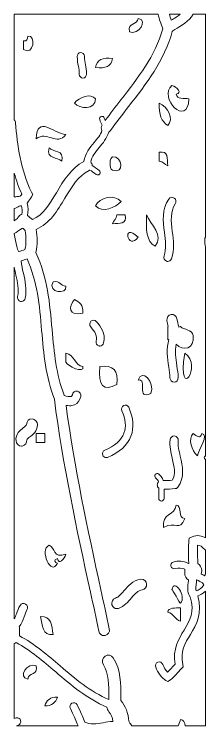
# Model space of a CAD drawing. Header units: inches. Extents: x 0.8 to 14.2, y -17.5 to -0.5.
# Drawn here: x 1.043 to 1.743, y -3.244 to -0.692 of the extents above; entities that cross this region are included whole.
import ezdxf

# ---------------------------------------------------------------- set-up
doc = ezdxf.new("R2010")
doc.units = ezdxf.units.IN
doc.header["$MEASUREMENT"] = 0
doc.layers.add('Layer 1', color=7, linetype='Continuous')

# ---------------------------------------------------------------- blocks, each defined once
blk = doc.blocks.new('block 32')
at = {"layer": 'Layer 1', "lineweight": 0}
for points, knots in [([(1.066, -3.2256), (1.068, -3.2328), (1.0637, -3.2402), (1.0569, -3.2422), (1.0551, -3.2427), (1.0533, -3.2434), (1.0515, -3.244), (1.0515, -3.244), (1.2718, -3.244), (1.2718, -3.244), (1.2718, -3.244), (1.2687, -3.2367), (1.2687, -3.2367), (1.2628, -3.2221), (1.256, -3.2056), (1.2442, -3.1824), (1.2405, -3.1754), (1.243, -3.1667), (1.2497, -3.163), (1.256, -3.1594), (1.2645, -3.1618), (1.2681, -3.1688), (1.2805, -3.1931), (1.2876, -3.2103), (1.2937, -3.2254), (1.2937, -3.2254), (1.2959, -3.2306), (1.2959, -3.2306), (1.3151, -3.241), (1.3365, -3.2371), (1.3612, -3.2329), (1.3728, -3.2309), (1.3847, -3.2288), (1.3967, -3.2282), (1.395, -3.2145), (1.39, -3.2021), (1.3822, -3.1935), (1.378, -3.1887), (1.3756, -3.1828), (1.3748, -3.1767), (1.3041, -3.1472), (1.2469, -3.0984), (1.1916, -3.0509), (1.1453, -3.0111), (1.1011, -2.9734), (1.0498, -2.9459), (1.0477, -2.9471), (1.0454, -2.9479), (1.0431, -2.9484), (1.0431, -2.9484), (1.0431, -3.2182), (1.0431, -3.2182), (1.0455, -3.2174), (1.0479, -3.2165), (1.0504, -3.2158), (1.0572, -3.2141), (1.0643, -3.2183), (1.066, -3.2256)], [0, 0, 0, 0, 1, 1, 1, 2, 2, 2, 3, 3, 3, 4, 4, 4, 5, 5, 5, 6, 6, 6, 7, 7, 7, 8, 8, 8, 9, 9, 9, 10, 10, 10, 11, 11, 11, 12, 12, 12, 13, 13, 13, 14, 14, 14, 15, 15, 15, 16, 16, 16, 17, 17, 17, 18, 18, 18, 19, 19, 19, 19]), ([(1.1219, -3.0288), (1.1302, -3.0643), (1.0928, -3.0516), (1.0916, -3.0768), (1.0537, -3.0704), (1.0906, -3.0148), (1.1219, -3.0288)], [0, 0, 0, 0, 1, 1, 1, 2, 2, 2, 2]), ([(1.198, -3.1409), (1.1911, -3.1605), (1.1784, -3.1737), (1.1523, -3.1729), (1.1589, -3.1532), (1.1716, -3.14), (1.198, -3.1409)], [0, 0, 0, 0, 1, 1, 1, 2, 2, 2, 2])]:
    blk.add_open_spline(points, degree=3, knots=knots, dxfattribs=at)
blk = doc.blocks.new('block 36')
at = {"layer": 'Layer 1', "lineweight": 0}
for points, knots in [([(1.1051, -1.3308), (1.1051, -1.3308), (1.1092, -1.3393), (1.1092, -1.3393), (1.1092, -1.3393), (1.1048, -1.3476), (1.1048, -1.3476), (1.101, -1.3551), (1.0959, -1.3612), (1.0901, -1.3683), (1.0901, -1.3683), (1.0888, -1.3699), (1.0888, -1.3699), (1.0932, -1.3846), (1.0931, -1.3998), (1.091, -1.4144), (1.0963, -1.418), (1.1021, -1.4228), (1.1085, -1.4286), (1.1464, -1.4123), (1.1696, -1.3735), (1.1941, -1.3323), (1.2197, -1.289), (1.2464, -1.2443), (1.2926, -1.2208), (1.2964, -1.1916), (1.3135, -1.171), (1.329, -1.1525), (1.3408, -1.1386), (1.3519, -1.1253), (1.3573, -1.1091), (1.354, -1.1033), (1.3541, -1.0961), (1.3575, -1.0901), (1.3542, -1.084), (1.3512, -1.0776), (1.3491, -1.0699), (1.3479, -1.0651), (1.3505, -1.0601), (1.355, -1.0588), (1.3597, -1.0575), (1.3643, -1.0602), (1.3655, -1.065), (1.3663, -1.0681), (1.3676, -1.0708), (1.3688, -1.0736), (1.3868, -1.0486), (1.4061, -1.0238), (1.425, -0.9996), (1.4857, -0.9218), (1.5485, -0.8411), (1.5748, -0.7447), (1.5682, -0.727), (1.5627, -0.7096), (1.5579, -0.6923), (1.5579, -0.6923), (1.0431, -0.6923), (1.0431, -0.6923), (1.0431, -0.6923), (1.0431, -1.0712), (1.0431, -1.0712), (1.0456, -1.0741), (1.0473, -1.0778), (1.0477, -1.0819), (1.0541, -1.1609), (1.066, -1.2522), (1.1051, -1.3308)], [0, 0, 0, 0, 1, 1, 1, 2, 2, 2, 3, 3, 3, 4, 4, 4, 5, 5, 5, 6, 6, 6, 7, 7, 7, 8, 8, 8, 9, 9, 9, 10, 10, 10, 11, 11, 11, 12, 12, 12, 13, 13, 13, 14, 14, 14, 15, 15, 15, 16, 16, 16, 17, 17, 17, 18, 18, 18, 19, 19, 19, 20, 20, 20, 21, 21, 21, 22, 22, 22, 22]), ([(1.4865, -0.7072), (1.5242, -0.7137), (1.4873, -0.7693), (1.4562, -0.7552), (1.4476, -0.7197), (1.485, -0.7325), (1.4865, -0.7072)], [0, 0, 0, 0, 1, 1, 1, 2, 2, 2, 2]), ([(1.0764, -0.7873), (1.0892, -0.7902), (1.0906, -0.781), (1.0916, -0.7712), (1.121, -0.7649), (1.1138, -0.8442), (1.0764, -0.8193), (1.0764, -0.8193), (1.0764, -0.7873), (1.0764, -0.7873)], [0, 0, 0, 0, 1, 1, 1, 2, 2, 2, 3, 3, 3, 3]), ([(1.2809, -0.8298), (1.2869, -0.8288), (1.294, -0.8353), (1.2943, -0.8428), (1.2949, -0.8554), (1.2965, -0.8648), (1.2982, -0.874), (1.2999, -0.8839), (1.3018, -0.8942), (1.3018, -0.9073), (1.3021, -0.9148), (1.2963, -0.9209), (1.289, -0.921), (1.2819, -0.921), (1.2761, -0.915), (1.276, -0.9074), (1.276, -0.8968), (1.2746, -0.8885), (1.2727, -0.879), (1.2709, -0.8694), (1.269, -0.8585), (1.2686, -0.8439), (1.2682, -0.8364), (1.2738, -0.83), (1.2809, -0.8298)], [0, 0, 0, 0, 1, 1, 1, 2, 2, 2, 3, 3, 3, 4, 4, 4, 5, 5, 5, 6, 6, 6, 7, 7, 7, 8, 8, 8, 8]), ([(1.3954, -0.8513), (1.3916, -0.8795), (1.3691, -0.8878), (1.3346, -0.8834), (1.3382, -0.8552), (1.3607, -0.8468), (1.3954, -0.8513)], [0, 0, 0, 0, 1, 1, 1, 2, 2, 2, 2]), ([(1.3346, -0.9954), (1.333, -1.0362), (1.2779, -1.0332), (1.2585, -1.0113), (1.2773, -0.9886), (1.3165, -0.9751), (1.3346, -0.9954)], [0, 0, 0, 0, 1, 1, 1, 2, 2, 2, 2]), ([(1.2283, -1.1235), (1.1955, -1.1674), (1.1585, -1.1075), (1.1219, -1.1395), (1.1255, -1.0513), (1.1841, -1.1208), (1.2283, -1.1235)], [0, 0, 0, 0, 1, 1, 1, 2, 2, 2, 2]), ([(1.2131, -1.2195), (1.1989, -1.2024), (1.1571, -1.2146), (1.1676, -1.1715), (1.1817, -1.1886), (1.2235, -1.1765), (1.2131, -1.2195)], [0, 0, 0, 0, 1, 1, 1, 2, 2, 2, 2])]:
    blk.add_open_spline(points, degree=3, knots=knots, dxfattribs=at)
blk = doc.blocks.new('block 42')
at = {"layer": 'Layer 1', "lineweight": 0}
blk.add_lwpolyline([(1.1523, -2.1962), (1.1523, -2.2283), (1.1219, -2.2283), (1.1219, -2.1962), (1.1523, -2.1962)], dxfattribs=at)
for points, knots in [([(1.0638, -2.8126), (1.0681, -2.8054), (1.0771, -2.8031), (1.0839, -2.8075), (1.0909, -2.812), (1.0931, -2.8214), (1.0887, -2.8288), (1.0845, -2.8361), (1.0812, -2.8447), (1.0781, -2.8537), (1.0737, -2.8653), (1.0689, -2.8779), (1.0612, -2.8893), (1.0614, -2.8904), (1.0615, -2.8916), (1.0615, -2.8927), (1.0615, -2.8927), (1.0615, -2.9213), (1.0615, -2.9213), (1.1157, -2.9503), (1.1627, -2.9905), (1.2081, -3.0295), (1.2611, -3.075), (1.3158, -3.1217), (1.3816, -3.1499), (1.3816, -3.1471), (1.3817, -3.1443), (1.3817, -3.1415), (1.3821, -3.098), (1.3826, -3.0568), (1.3625, -3.0253), (1.3559, -3.0151), (1.3585, -3.0012), (1.3682, -2.9943), (1.378, -2.9874), (1.3911, -2.99), (1.3978, -3.0003), (1.4253, -3.0433), (1.4247, -3.0958), (1.4243, -3.142), (1.4242, -3.1457), (1.4243, -3.1494), (1.4242, -3.1531), (1.4413, -3.1727), (1.4517, -3.1992), (1.4538, -3.228), (1.4545, -3.2293), (1.4552, -3.2305), (1.4558, -3.232), (1.4568, -3.2344), (1.4606, -3.2398), (1.4637, -3.244), (1.4637, -3.244), (1.6296, -3.244), (1.6296, -3.244), (1.6332, -3.2359), (1.6365, -3.228), (1.6384, -3.2209), (1.6489, -3.223), (1.654, -3.2321), (1.6557, -3.244), (1.6557, -3.244), (1.7279, -3.244), (1.7279, -3.244), (1.7279, -3.244), (1.7279, -2.7609), (1.7279, -2.7609), (1.7191, -2.7698), (1.7089, -2.7752), (1.7, -2.7783), (1.7192, -2.8415), (1.6951, -2.8812), (1.6739, -2.9164), (1.6547, -2.9478), (1.6367, -2.9775), (1.6466, -3.0246), (1.6466, -3.0246), (1.6483, -3.0327), (1.6483, -3.0327), (1.6483, -3.0327), (1.6422, -3.0383), (1.6422, -3.0383), (1.6387, -3.0416), (1.6348, -3.0463), (1.6303, -3.0513), (1.621, -3.0621), (1.6104, -3.0743), (1.5991, -3.0811), (1.5991, -3.0811), (1.5927, -3.0849), (1.5927, -3.0849), (1.5927, -3.0849), (1.5863, -3.0814), (1.5863, -3.0814), (1.5723, -3.0739), (1.5571, -3.0539), (1.5499, -3.0339), (1.5472, -3.0266), (1.5506, -3.0184), (1.5576, -3.0156), (1.5647, -3.0128), (1.5723, -3.0166), (1.5749, -3.0238), (1.5788, -3.0345), (1.586, -3.0451), (1.5925, -3.0515), (1.5983, -3.0462), (1.6047, -3.0389), (1.6104, -3.0323), (1.6135, -3.0289), (1.6162, -3.0256), (1.6189, -3.0228), (1.6101, -2.9687), (1.6318, -2.9329), (1.6511, -2.9011), (1.6725, -2.8661), (1.6908, -2.8356), (1.6728, -2.7821), (1.6723, -2.7814), (1.6718, -2.7808), (1.6714, -2.7801), (1.6621, -2.7626), (1.6643, -2.7447), (1.6669, -2.7242), (1.667, -2.723), (1.6671, -2.7217), (1.6673, -2.7206), (1.659, -2.716), (1.6536, -2.7078), (1.6536, -2.6965), (1.6536, -2.6965), (1.6536, -2.6886), (1.6536, -2.6886), (1.6536, -2.6866), (1.6538, -2.6847), (1.6541, -2.6828), (1.6442, -2.6784), (1.6322, -2.6762), (1.6189, -2.6804), (1.6126, -2.6822), (1.6061, -2.6786), (1.6044, -2.672), (1.6025, -2.6656), (1.606, -2.6587), (1.6121, -2.6567), (1.6301, -2.651), (1.6491, -2.6531), (1.6669, -2.662), (1.6673, -2.6617), (1.6677, -2.6616), (1.668, -2.6614), (1.6679, -2.6551), (1.6676, -2.6489), (1.6673, -2.6426), (1.6666, -2.6223), (1.6659, -2.6012), (1.6686, -2.5807), (1.6686, -2.5807), (1.6697, -2.5711), (1.6697, -2.5711), (1.6697, -2.5711), (1.6783, -2.5673), (1.6783, -2.5673), (1.699, -2.5582), (1.715, -2.5625), (1.7279, -2.5704), (1.7279, -2.5704), (1.7279, -2.2893), (1.7279, -2.2893), (1.7226, -2.2852), (1.7215, -2.2796), (1.7279, -2.2761), (1.7279, -2.2761), (1.7279, -1.5275), (1.7279, -1.5275), (1.7264, -1.5187), (1.7253, -1.5095), (1.7251, -1.5001), (1.725, -1.497), (1.7262, -1.4942), (1.7279, -1.492), (1.7279, -1.492), (1.7279, -0.6923), (1.7279, -0.6923), (1.7279, -0.6923), (1.6839, -0.6923), (1.6839, -0.6923), (1.668, -0.718), (1.6419, -0.7335), (1.6179, -0.7474), (1.6179, -0.7474), (1.6108, -0.7516), (1.6108, -0.7516), (1.6103, -0.7525), (1.6097, -0.7533), (1.609, -0.7542), (1.5808, -0.8583), (1.5155, -0.9422), (1.4523, -1.0233), (1.429, -1.0532), (1.4069, -1.0814), (1.3867, -1.1105), (1.3853, -1.1126), (1.3834, -1.1142), (1.3815, -1.1154), (1.3746, -1.1376), (1.3604, -1.1547), (1.3476, -1.1699), (1.3332, -1.1871), (1.3205, -1.2024), (1.3174, -1.223), (1.3186, -1.2245), (1.3197, -1.2261), (1.3205, -1.228), (1.3215, -1.2303), (1.3219, -1.2327), (1.322, -1.235), (1.3298, -1.2397), (1.3386, -1.2454), (1.3474, -1.2523), (1.3513, -1.2553), (1.3519, -1.261), (1.3491, -1.2651), (1.3474, -1.2674), (1.3448, -1.2687), (1.3421, -1.2687), (1.3403, -1.2687), (1.3385, -1.2682), (1.337, -1.2669), (1.329, -1.2606), (1.3209, -1.2553), (1.3138, -1.2511), (1.313, -1.2516), (1.3123, -1.2524), (1.3114, -1.2528), (1.2724, -1.2709), (1.2491, -1.3105), (1.2242, -1.3523), (1.1977, -1.3972), (1.1702, -1.4434), (1.1214, -1.4639), (1.1256, -1.4905), (1.1272, -1.5185), (1.1199, -1.547), (1.1621, -1.6339), (1.1705, -1.7301), (1.1786, -1.8232), (1.186, -1.9066), (1.1931, -1.9853), (1.2219, -2.0579), (1.2221, -2.0584), (1.2222, -2.0589), (1.2224, -2.0594), (1.231, -2.0632), (1.2414, -2.0652), (1.2471, -2.0627), (1.2488, -2.0621), (1.2502, -2.0611), (1.2512, -2.0569), (1.2528, -2.0481), (1.2606, -2.0423), (1.2693, -2.0442), (1.2776, -2.046), (1.283, -2.0546), (1.2813, -2.0634), (1.2787, -2.0774), (1.2704, -2.0879), (1.2585, -2.093), (1.2528, -2.0954), (1.2469, -2.0963), (1.2405, -2.0963), (1.2365, -2.0963), (1.2325, -2.0958), (1.2285, -2.0951), (1.2579, -2.3162), (1.3063, -2.5397), (1.3532, -2.7561), (1.3634, -2.803), (1.3735, -2.8497), (1.3836, -2.8963), (1.3858, -2.9072), (1.3795, -2.9179), (1.3691, -2.9203), (1.3677, -2.9207), (1.3662, -2.9208), (1.365, -2.9208), (1.3562, -2.9208), (1.3483, -2.9145), (1.3463, -2.9051), (1.3364, -2.8586), (1.3263, -2.8118), (1.3161, -2.765), (1.2669, -2.5386), (1.216, -2.3044), (1.1868, -2.0723), (1.156, -1.9943), (1.1483, -1.9092), (1.1412, -1.8269), (1.1333, -1.7354), (1.1256, -1.6487), (1.0888, -1.57), (1.0823, -1.5723), (1.0759, -1.5745), (1.0694, -1.5767), (1.0694, -1.5767), (1.0679, -1.5772), (1.0679, -1.5772), (1.069, -1.5915), (1.0723, -1.6059), (1.0757, -1.621), (1.0822, -1.6493), (1.0889, -1.6785), (1.0822, -1.711), (1.0809, -1.7178), (1.0752, -1.7225), (1.0687, -1.7225), (1.0678, -1.7225), (1.0668, -1.7224), (1.0658, -1.7221), (1.0583, -1.7204), (1.0536, -1.7127), (1.0552, -1.7048), (1.0605, -1.6788), (1.0549, -1.6541), (1.0489, -1.6279), (1.0467, -1.6186), (1.0447, -1.6092), (1.0431, -1.5996), (1.0431, -1.5996), (1.0431, -2.8609), (1.0431, -2.8609), (1.0458, -2.8552), (1.0484, -2.8492), (1.0509, -2.8425), (1.0545, -2.8326), (1.0583, -2.8224), (1.0638, -2.8126)], [0, 0, 0, 0, 1, 1, 1, 2, 2, 2, 3, 3, 3, 4, 4, 4, 5, 5, 5, 6, 6, 6, 7, 7, 7, 8, 8, 8, 9, 9, 9, 10, 10, 10, 11, 11, 11, 12, 12, 12, 13, 13, 13, 14, 14, 14, 15, 15, 15, 16, 16, 16, 17, 17, 17, 18, 18, 18, 19, 19, 19, 20, 20, 20, 21, 21, 21, 22, 22, 22, 23, 23, 23, 24, 24, 24, 25, 25, 25, 26, 26, 26, 27, 27, 27, 28, 28, 28, 29, 29, 29, 30, 30, 30, 31, 31, 31, 32, 32, 32, 33, 33, 33, 34, 34, 34, 35, 35, 35, 36, 36, 36, 37, 37, 37, 38, 38, 38, 39, 39, 39, 40, 40, 40, 41, 41, 41, 42, 42, 42, 43, 43, 43, 44, 44, 44, 45, 45, 45, 46, 46, 46, 47, 47, 47, 48, 48, 48, 49, 49, 49, 50, 50, 50, 51, 51, 51, 52, 52, 52, 53, 53, 53, 54, 54, 54, 55, 55, 55, 56, 56, 56, 57, 57, 57, 58, 58, 58, 59, 59, 59, 60, 60, 60, 61, 61, 61, 62, 62, 62, 63, 63, 63, 64, 64, 64, 65, 65, 65, 66, 66, 66, 67, 67, 67, 68, 68, 68, 69, 69, 69, 70, 70, 70, 71, 71, 71, 72, 72, 72, 73, 73, 73, 74, 74, 74, 75, 75, 75, 76, 76, 76, 77, 77, 77, 78, 78, 78, 79, 79, 79, 80, 80, 80, 81, 81, 81, 82, 82, 82, 83, 83, 83, 84, 84, 84, 85, 85, 85, 86, 86, 86, 87, 87, 87, 88, 88, 88, 89, 89, 89, 90, 90, 90, 91, 91, 91, 92, 92, 92, 93, 93, 93, 94, 94, 94, 95, 95, 95, 96, 96, 96, 97, 97, 97, 98, 98, 98, 99, 99, 99, 100, 100, 100, 101, 101, 101, 102, 102, 102, 103, 103, 103, 104, 104, 104, 105, 105, 105, 106, 106, 106, 107, 107, 107, 108, 108, 108, 109, 109, 109, 110, 110, 110, 111, 111, 111, 112, 112, 112, 112]), ([(1.608, -0.9474), (1.6254, -0.9531), (1.6465, -0.9755), (1.6232, -0.9794), (1.6256, -0.9981), (1.651, -0.9929), (1.6687, -0.9954), (1.6649, -1.1029), (1.5563, -0.9901), (1.608, -0.9474)], [0, 0, 0, 0, 1, 1, 1, 2, 2, 2, 3, 3, 3, 3]), ([(1.5625, -1.0113), (1.5924, -1.024), (1.617, -1.0674), (1.5928, -1.0914), (1.5703, -1.0779), (1.5602, -1.0511), (1.5625, -1.0113)], [0, 0, 0, 0, 1, 1, 1, 2, 2, 2, 2]), ([(1.3954, -1.2035), (1.4312, -1.1988), (1.439, -1.2691), (1.3954, -1.2516), (1.3803, -1.2456), (1.3857, -1.2048), (1.3954, -1.2035)], [0, 0, 0, 0, 1, 1, 1, 2, 2, 2, 2]), ([(1.5625, -1.2195), (1.5625, -1.2195), (1.5625, -1.1875), (1.5625, -1.1875), (1.5948, -1.1801), (1.5914, -1.2104), (1.5928, -1.2356), (1.5805, -1.2325), (1.5776, -1.2195), (1.5625, -1.2195)], [0, 0, 0, 0, 1, 1, 1, 2, 2, 2, 3, 3, 3, 3]), ([(1.4258, -1.3636), (1.4055, -1.3866), (1.3581, -1.4061), (1.3346, -1.3796), (1.3474, -1.349), (1.4012, -1.3364), (1.4258, -1.3636)], [0, 0, 0, 0, 1, 1, 1, 2, 2, 2, 2]), ([(1.581, -1.4748), (1.5761, -1.4343), (1.5709, -1.3924), (1.5964, -1.355), (1.6009, -1.3481), (1.61, -1.3466), (1.6162, -1.3514), (1.6227, -1.3563), (1.6242, -1.3656), (1.6196, -1.3724), (1.6007, -1.4003), (1.6049, -1.4346), (1.6092, -1.471), (1.6133, -1.5034), (1.6174, -1.5367), (1.6061, -1.569), (1.604, -1.575), (1.5986, -1.5788), (1.5928, -1.5788), (1.5911, -1.5788), (1.5895, -1.5785), (1.5879, -1.5779), (1.5805, -1.575), (1.5767, -1.5664), (1.5794, -1.5586), (1.5882, -1.5332), (1.5847, -1.5049), (1.581, -1.4748)], [0, 0, 0, 0, 1, 1, 1, 2, 2, 2, 3, 3, 3, 4, 4, 4, 5, 5, 5, 6, 6, 6, 7, 7, 7, 8, 8, 8, 9, 9, 9, 9]), ([(1.3954, -1.4437), (1.3982, -1.4307), (1.4105, -1.4278), (1.4105, -1.4117), (1.4105, -1.4117), (1.4409, -1.4117), (1.4409, -1.4117), (1.4479, -1.4458), (1.4192, -1.4422), (1.3954, -1.4437)], [0, 0, 0, 0, 1, 1, 1, 2, 2, 2, 3, 3, 3, 3]), ([(1.5168, -1.4117), (1.5304, -1.4474), (1.5815, -1.4858), (1.5472, -1.5238), (1.5163, -1.5083), (1.5144, -1.4623), (1.5168, -1.4117)], [0, 0, 0, 0, 1, 1, 1, 2, 2, 2, 2]), ([(1.4865, -1.4918), (1.4506, -1.5433), (1.425, -1.4355), (1.4865, -1.4918), (1.4865, -1.4918), (1.4865, -1.4918), (1.4865, -1.4918)], [0, 0, 0, 0, 1, 1, 1, 2, 2, 2, 2]), ([(1.1827, -1.6518), (1.2072, -1.6473), (1.2087, -1.6669), (1.2283, -1.6679), (1.2343, -1.699), (1.1591, -1.6913), (1.1827, -1.6518)], [0, 0, 0, 0, 1, 1, 1, 2, 2, 2, 2]), ([(1.2585, -1.7159), (1.2773, -1.7229), (1.2898, -1.7364), (1.289, -1.764), (1.2363, -1.7779), (1.2369, -1.7393), (1.2585, -1.7159)], [0, 0, 0, 0, 1, 1, 1, 2, 2, 2, 2]), ([(1.684, -1.844), (1.691, -1.8937), (1.6459, -1.9011), (1.6233, -1.8761), (1.6179, -1.9), (1.6215, -1.9257), (1.6255, -1.9527), (1.6276, -1.9671), (1.6296, -1.9813), (1.6304, -1.9953), (1.6308, -2.0039), (1.6245, -2.0113), (1.6163, -2.0117), (1.6163, -2.0117), (1.6155, -2.0117), (1.6155, -2.0117), (1.6078, -2.0117), (1.6013, -2.0053), (1.6008, -1.997), (1.6, -1.984), (1.5981, -1.9708), (1.5962, -1.9574), (1.5915, -1.9249), (1.5868, -1.8914), (1.5972, -1.8584), (1.5972, -1.8584), (1.5928, -1.86), (1.5928, -1.86), (1.5928, -1.86), (1.5928, -1.812), (1.5928, -1.812), (1.5928, -1.812), (1.5942, -1.8125), (1.5942, -1.8125), (1.5924, -1.8053), (1.5911, -1.7982), (1.5899, -1.791), (1.5885, -1.7806), (1.5952, -1.7707), (1.605, -1.7689), (1.6148, -1.7672), (1.6245, -1.7744), (1.6259, -1.7848), (1.6276, -1.7954), (1.6291, -1.8042), (1.6324, -1.8127), (1.6326, -1.8131), (1.6325, -1.8136), (1.6326, -1.814), (1.6326, -1.814), (1.6384, -1.812), (1.6384, -1.812), (1.6507, -1.8258), (1.68, -1.8214), (1.684, -1.844)], [0, 0, 0, 0, 1, 1, 1, 2, 2, 2, 3, 3, 3, 4, 4, 4, 5, 5, 5, 6, 6, 6, 7, 7, 7, 8, 8, 8, 9, 9, 9, 10, 10, 10, 11, 11, 11, 12, 12, 12, 13, 13, 13, 14, 14, 14, 15, 15, 15, 16, 16, 16, 17, 17, 17, 18, 18, 18, 18]), ([(1.3365, -1.8648), (1.3407, -1.8455), (1.3332, -1.8324), (1.3169, -1.8137), (1.3117, -1.8079), (1.3122, -1.7987), (1.3178, -1.7933), (1.3233, -1.788), (1.332, -1.7883), (1.337, -1.7942), (1.3536, -1.8133), (1.3708, -1.8365), (1.363, -1.8713), (1.3616, -1.878), (1.3559, -1.8825), (1.3498, -1.8825), (1.3487, -1.8825), (1.3476, -1.8823), (1.3467, -1.882), (1.3394, -1.8802), (1.3347, -1.8725), (1.3365, -1.8648)], [0, 0, 0, 0, 1, 1, 1, 2, 2, 2, 3, 3, 3, 4, 4, 4, 5, 5, 5, 6, 6, 6, 7, 7, 7, 7]), ([(1.2283, -1.9401), (1.2283, -1.9401), (1.2283, -1.908), (1.2283, -1.908), (1.2592, -1.9128), (1.258, -1.9514), (1.289, -1.9561), (1.2955, -1.9826), (1.2324, -1.9547), (1.2283, -1.9401)], [0, 0, 0, 0, 1, 1, 1, 2, 2, 2, 3, 3, 3, 3]), ([(1.6536, -1.908), (1.7213, -1.951), (1.626, -2.0897), (1.6536, -1.908), (1.6536, -1.908), (1.6536, -1.908), (1.6536, -1.908)], [0, 0, 0, 0, 1, 1, 1, 2, 2, 2, 2]), ([(1.3498, -1.9561), (1.3973, -1.9487), (1.4175, -1.97), (1.4105, -2.0201), (1.3619, -2.045), (1.3436, -2.0258), (1.3498, -1.9561)], [0, 0, 0, 0, 1, 1, 1, 2, 2, 2, 2]), ([(1.5321, -2.0522), (1.478, -2.0769), (1.5229, -1.9978), (1.4865, -2.0041), (1.5, -1.9609), (1.5481, -2.0115), (1.5321, -2.0522)], [0, 0, 0, 0, 1, 1, 1, 2, 2, 2, 2]), ([(1.3773, -2.2815), (1.3757, -2.2821), (1.3742, -2.2824), (1.3725, -2.2824), (1.3672, -2.2824), (1.362, -2.279), (1.3599, -2.2733), (1.3572, -2.2661), (1.3608, -2.2579), (1.3677, -2.2551), (1.4029, -2.2408), (1.4264, -2.2199), (1.4361, -2.1945), (1.4448, -2.1715), (1.4423, -2.1445), (1.4287, -2.1142), (1.4256, -2.1072), (1.4284, -2.0987), (1.4351, -2.0954), (1.4417, -2.092), (1.4498, -2.0949), (1.4529, -2.102), (1.4701, -2.1397), (1.4727, -2.1743), (1.4611, -2.205), (1.4487, -2.2379), (1.4197, -2.2644), (1.3773, -2.2815)], [0, 0, 0, 0, 1, 1, 1, 2, 2, 2, 3, 3, 3, 4, 4, 4, 5, 5, 5, 6, 6, 6, 7, 7, 7, 8, 8, 8, 9, 9, 9, 9]), ([(1.0755, -2.1752), (1.0804, -2.1714), (1.087, -2.1662), (1.0871, -2.1636), (1.0875, -2.1522), (1.0957, -2.1416), (1.1073, -2.1436), (1.1181, -2.1439), (1.1266, -2.1534), (1.1263, -2.1648), (1.1255, -2.1875), (1.1094, -2.2001), (1.0986, -2.2084), (1.095, -2.2112), (1.0889, -2.2159), (1.088, -2.2181), (1.0893, -2.2293), (1.0817, -2.2394), (1.071, -2.2408), (1.0702, -2.2409), (1.0694, -2.241), (1.0687, -2.241), (1.0589, -2.241), (1.0506, -2.2331), (1.0494, -2.2226), (1.0465, -2.1976), (1.064, -2.1841), (1.0755, -2.1752)], [0, 0, 0, 0, 1, 1, 1, 2, 2, 2, 3, 3, 3, 4, 4, 4, 5, 5, 5, 6, 6, 6, 7, 7, 7, 8, 8, 8, 9, 9, 9, 9]), ([(1.5767, -2.365), (1.5773, -2.365), (1.5779, -2.365), (1.5785, -2.365), (1.5885, -2.365), (1.5989, -2.3644), (1.6089, -2.3633), (1.6223, -2.3417), (1.6159, -2.3152), (1.6089, -2.2848), (1.6039, -2.2632), (1.5989, -2.2408), (1.6009, -2.2187), (1.6017, -2.2103), (1.6095, -2.2044), (1.617, -2.2048), (1.6251, -2.2056), (1.6309, -2.2132), (1.6302, -2.2217), (1.6287, -2.2386), (1.6331, -2.2575), (1.6377, -2.2774), (1.6458, -2.3131), (1.6553, -2.3535), (1.6284, -2.3879), (1.6284, -2.3879), (1.6246, -2.3928), (1.6246, -2.3928), (1.6246, -2.3928), (1.6188, -2.3935), (1.6188, -2.3935), (1.6057, -2.3951), (1.5925, -2.396), (1.5796, -2.396), (1.5796, -2.396), (1.5796, -2.4284), (1.5796, -2.4284), (1.5796, -2.434), (1.5752, -2.4384), (1.57, -2.4384), (1.5647, -2.4384), (1.5605, -2.434), (1.5605, -2.4284), (1.5605, -2.4284), (1.5605, -2.3919), (1.5605, -2.3919), (1.5572, -2.389), (1.5551, -2.3848), (1.5552, -2.3799), (1.5553, -2.3756), (1.5572, -2.3718), (1.56, -2.3691), (1.5581, -2.3637), (1.5545, -2.3598), (1.5494, -2.3552), (1.5458, -2.352), (1.5453, -2.3464), (1.5483, -2.3426), (1.5514, -2.3388), (1.5567, -2.3383), (1.5603, -2.3415), (1.5658, -2.3464), (1.5734, -2.3532), (1.5767, -2.365)], [0, 0, 0, 0, 1, 1, 1, 2, 2, 2, 3, 3, 3, 4, 4, 4, 5, 5, 5, 6, 6, 6, 7, 7, 7, 8, 8, 8, 9, 9, 9, 10, 10, 10, 11, 11, 11, 12, 12, 12, 13, 13, 13, 14, 14, 14, 15, 15, 15, 16, 16, 16, 17, 17, 17, 18, 18, 18, 19, 19, 19, 20, 20, 20, 21, 21, 21, 21]), ([(1.7144, -2.1962), (1.7432, -2.1979), (1.7023, -2.2559), (1.6991, -2.2763), (1.6775, -2.2567), (1.6647, -2.2151), (1.684, -2.1962), (1.6974, -2.206), (1.7111, -2.2156), (1.7144, -2.1962)], [0, 0, 0, 0, 1, 1, 1, 2, 2, 2, 3, 3, 3, 3]), ([(1.5776, -2.5325), (1.5704, -2.4823), (1.6185, -2.4902), (1.6232, -2.4524), (1.645, -2.4561), (1.6285, -2.5003), (1.6536, -2.5005), (1.634, -2.5506), (1.6221, -2.5087), (1.5776, -2.5325)], [0, 0, 0, 0, 1, 1, 1, 2, 2, 2, 3, 3, 3, 3]), ([(1.1676, -2.5965), (1.1913, -2.6034), (1.1804, -2.6468), (1.2283, -2.6285), (1.2228, -2.6469), (1.2015, -2.6691), (1.198, -2.6446), (1.1805, -2.6475), (1.1894, -2.6606), (1.198, -2.6606), (1.1747, -2.7108), (1.1324, -2.6134), (1.1676, -2.5965)], [0, 0, 0, 0, 1, 1, 1, 2, 2, 2, 3, 3, 3, 4, 4, 4, 4]), ([(1.5014, -2.757), (1.486, -2.759), (1.4769, -2.7691), (1.4631, -2.7854), (1.451, -2.7997), (1.4375, -2.8159), (1.4159, -2.823), (1.4141, -2.8236), (1.4122, -2.8239), (1.4105, -2.8239), (1.4029, -2.8239), (1.3956, -2.8186), (1.3931, -2.8103), (1.3901, -2.8003), (1.3955, -2.7895), (1.4051, -2.7863), (1.417, -2.7824), (1.4258, -2.772), (1.4359, -2.7599), (1.4497, -2.7433), (1.467, -2.7227), (1.4969, -2.7188), (1.5073, -2.718), (1.5161, -2.7251), (1.5172, -2.7356), (1.5184, -2.7461), (1.5113, -2.7558), (1.5014, -2.757)], [0, 0, 0, 0, 1, 1, 1, 2, 2, 2, 3, 3, 3, 4, 4, 4, 5, 5, 5, 6, 6, 6, 7, 7, 7, 8, 8, 8, 9, 9, 9, 9]), ([(1.6384, -2.8046), (1.636, -2.8071), (1.6088, -2.7507), (1.608, -2.7566), (1.615, -2.7124), (1.6616, -2.7803), (1.6384, -2.8046)], [0, 0, 0, 0, 1, 1, 1, 2, 2, 2, 2]), ([(1.6384, -2.8207), (1.6384, -2.8207), (1.6384, -2.8687), (1.6384, -2.8687), (1.6184, -2.8631), (1.6145, -2.8405), (1.5928, -2.8367), (1.5952, -2.8179), (1.6206, -2.8232), (1.6384, -2.8207)], [0, 0, 0, 0, 1, 1, 1, 2, 2, 2, 3, 3, 3, 3]), ([(1.1372, -2.8527), (1.1772, -2.8479), (1.1762, -2.8861), (1.1827, -2.9168), (1.1426, -2.9216), (1.1434, -2.8833), (1.1372, -2.8527)], [0, 0, 0, 0, 1, 1, 1, 2, 2, 2, 2])]:
    blk.add_open_spline(points, degree=3, knots=knots, dxfattribs=at)
blk = doc.blocks.new('block 2')
at = {"layer": 'Layer 1', "lineweight": 0}
for points, knots in [([(1.6378, -0.6923), (1.6378, -0.6923), (1.5988, -0.6923), (1.5988, -0.6923), (1.601, -0.6994), (1.6029, -0.7065), (1.6053, -0.7137), (1.617, -0.7069), (1.6283, -0.7001), (1.6378, -0.6923)], [0, 0, 0, 0, 1, 1, 1, 2, 2, 2, 3, 3, 3, 3]), ([(1.0463, -1.3482), (1.0481, -1.3472), (1.0502, -1.3466), (1.0524, -1.3464), (1.0555, -1.3462), (1.0604, -1.3458), (1.0644, -1.3453), (1.0644, -1.3453), (1.0647, -1.3449), (1.0647, -1.3449), (1.0669, -1.3422), (1.0689, -1.3399), (1.0704, -1.3377), (1.0591, -1.3134), (1.0503, -1.2882), (1.0431, -1.2627), (1.0431, -1.2627), (1.0431, -1.3457), (1.0431, -1.3457), (1.0441, -1.3464), (1.0449, -1.3471), (1.046, -1.3477), (1.046, -1.3477), (1.0463, -1.3482), (1.0463, -1.3482)], [0, 0, 0, 0, 1, 1, 1, 2, 2, 2, 3, 3, 3, 4, 4, 4, 5, 5, 5, 6, 6, 6, 7, 7, 7, 8, 8, 8, 8]), ([(1.0552, -1.4244), (1.0555, -1.4235), (1.0558, -1.4225), (1.0563, -1.4216), (1.0593, -1.4158), (1.0644, -1.4118), (1.07, -1.4101), (1.0717, -1.398), (1.0714, -1.3881), (1.0694, -1.3794), (1.0666, -1.3798), (1.0634, -1.3801), (1.0602, -1.3804), (1.0558, -1.3848), (1.0495, -1.3873), (1.0431, -1.3895), (1.0431, -1.3895), (1.0431, -1.4331), (1.0431, -1.4331), (1.0448, -1.4319), (1.0465, -1.4307), (1.0481, -1.4295), (1.0505, -1.4277), (1.0529, -1.4261), (1.0552, -1.4244)], [0, 0, 0, 0, 1, 1, 1, 2, 2, 2, 3, 3, 3, 4, 4, 4, 5, 5, 5, 6, 6, 6, 7, 7, 7, 8, 8, 8, 8]), ([(1.0591, -1.5438), (1.0591, -1.5438), (1.0596, -1.5437), (1.0596, -1.5437), (1.0669, -1.5412), (1.0742, -1.5387), (1.0815, -1.5361), (1.0869, -1.5149), (1.0858, -1.4929), (1.0816, -1.4676), (1.0786, -1.4648), (1.0753, -1.4618), (1.0721, -1.4591), (1.071, -1.4599), (1.07, -1.4606), (1.0689, -1.4614), (1.0609, -1.4673), (1.052, -1.4736), (1.0431, -1.4789), (1.0431, -1.4789), (1.0431, -1.4795), (1.0431, -1.4795), (1.0451, -1.4877), (1.0466, -1.4958), (1.0479, -1.5038), (1.0506, -1.5191), (1.0531, -1.5326), (1.0591, -1.5438)], [0, 0, 0, 0, 1, 1, 1, 2, 2, 2, 3, 3, 3, 4, 4, 4, 5, 5, 5, 6, 6, 6, 7, 7, 7, 8, 8, 8, 9, 9, 9, 9]), ([(1.7279, -2.7004), (1.7279, -2.7004), (1.7279, -2.6139), (1.7279, -2.6139), (1.7274, -2.6135), (1.7269, -2.6131), (1.7265, -2.6127), (1.7146, -2.6015), (1.7095, -2.5967), (1.6996, -2.5965), (1.6987, -2.6107), (1.6992, -2.6256), (1.6999, -2.6412), (1.7001, -2.648), (1.7003, -2.6549), (1.7004, -2.6617), (1.7088, -2.6674), (1.7144, -2.6773), (1.7144, -2.6886), (1.7144, -2.6921), (1.7137, -2.6957), (1.7127, -2.6991), (1.717, -2.7016), (1.7211, -2.7038), (1.7249, -2.7057), (1.726, -2.7041), (1.7268, -2.7021), (1.7279, -2.7004)], [0, 0, 0, 0, 1, 1, 1, 2, 2, 2, 3, 3, 3, 4, 4, 4, 5, 5, 5, 6, 6, 6, 7, 7, 7, 8, 8, 8, 9, 9, 9, 9]), ([(1.6961, -2.7213), (1.6958, -2.7235), (1.6955, -2.7259), (1.6952, -2.728), (1.6933, -2.7437), (1.6924, -2.7529), (1.6945, -2.7603), (1.7041, -2.7569), (1.7147, -2.7505), (1.7218, -2.7389), (1.72, -2.7367), (1.7187, -2.7343), (1.7178, -2.7317), (1.7108, -2.7285), (1.7036, -2.7245), (1.6971, -2.7206), (1.6967, -2.7208), (1.6964, -2.7211), (1.6961, -2.7213)], [0, 0, 0, 0, 1, 1, 1, 2, 2, 2, 3, 3, 3, 4, 4, 4, 5, 5, 5, 6, 6, 6, 6])]:
    blk.add_open_spline(points, degree=3, knots=knots, dxfattribs=at)
at = {"layer": 'Layer 1'}
for name in ['block 36', 'block 42', 'block 32']:
    blk.add_blockref(name, (0, 0), dxfattribs=at)

msp = doc.modelspace()

# ---------------------------------------------------------------- block references
at = {"layer": 'Layer 1'}
msp.add_blockref('block 2', (0, 0), dxfattribs=at)

doc.saveas('drawing.dxf')
